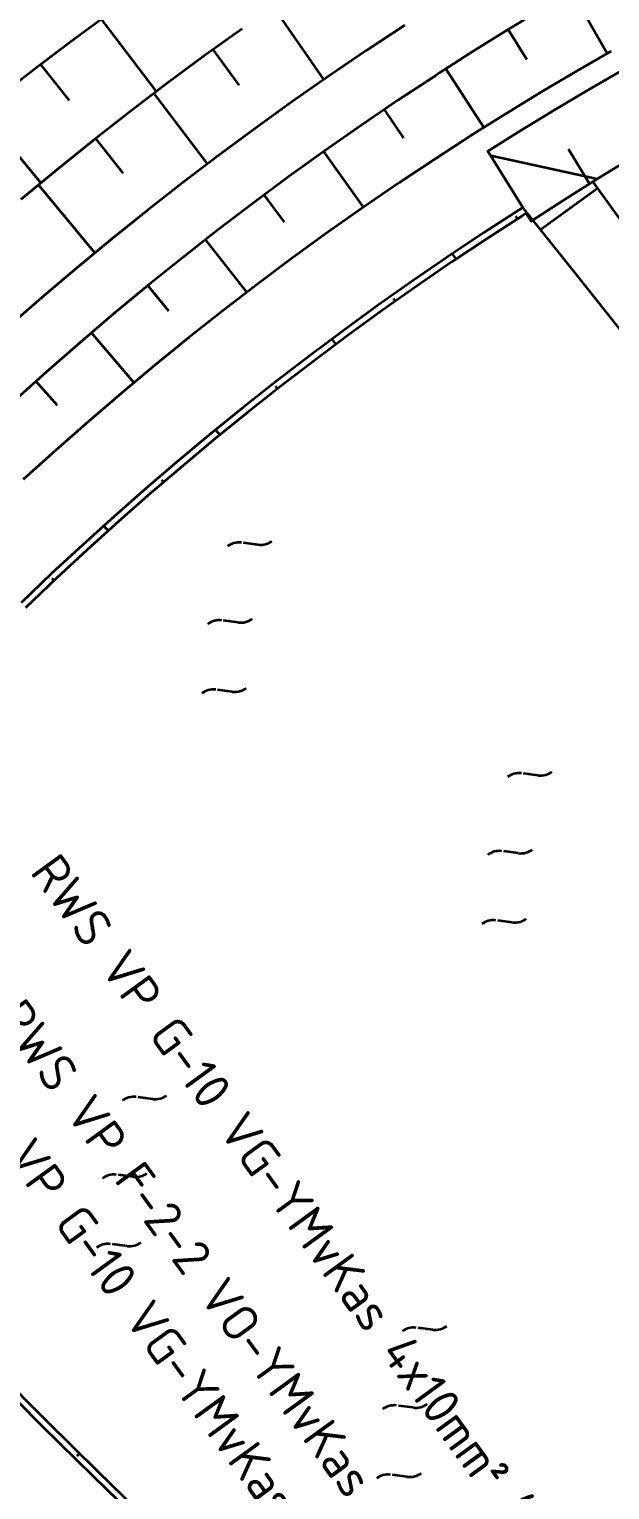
# Model space of a CAD drawing. Header units: metres. Extents: x 134219 to 139080, y 438661 to 444352.
# Drawn here: x 135345 to 135384.3, y 443355.6 to 443454.7 of the extents above; entities that cross this region are included whole.
import ezdxf
from ezdxf.enums import TextEntityAlignment as Align

# ---------------------------------------------------------------- set-up
doc = ezdxf.new("R2010")
doc.units = ezdxf.units.M
doc.linetypes.add('13strp', pattern=[4, 1, -3])
doc.layers.add('N-WE-KL-ET_LS_OV_KABEL-T25', color=7, linetype='Continuous', lineweight=25)
doc.layers.add('Utd-ondergr-nw', color=8, linetype='13strp', lineweight=35)
doc.styles.add('NLCS_25', font='NLCS-ISO.ttf', dxfattribs={"height": 2.5})

# ---------------------------------------------------------------- blocks, each defined once
blk = doc.blocks.new('Dwm A2 aanvulling$0$A$C32883349')
at = {"layer": 'Utd-ondergr-nw'}
blk.add_line((-1.818, 0.375), (-2.436, 1.315), dxfattribs=at)
for centre, start, end in [((-3.533, 0.593), 33.34449, 123.34449), ((-0.721, 1.096), 213.34449, 303.34449)]:
    blk.add_arc(centre, 1.312, start, end, dxfattribs=at)

msp = doc.modelspace()

# ---------------------------------------------------------------- linework, layer by layer
at = {"layer": 'Utd-ondergr-nw', "linetype": 'Continuous', "flags": 128}
for points in [[(135384.172, 443453.082), (135381.762, 443457.269)], [(135350.727, 443456.019), (135348.107, 443454.103), (135345.514, 443452.151), (135342.948, 443450.163), (135340.41, 443448.14), (135337.9, 443446.082), (135335.419, 443443.988), (135332.968, 443441.861), (135330.546, 443439.7), (135328.155, 443437.505), (135325.794, 443435.278), (135323.464, 443433.018), (135321.166, 443430.725), (135318.901, 443428.401), (135316.667, 443426.046), (135314.467, 443423.66), (135312.3, 443421.244), (135310.166, 443418.797), (135308.067, 443416.322), (135306.225, 443414.091), (135306.002, 443413.817), (135303.973, 443411.284), (135301.979, 443408.723), (135301.827, 443408.526)], [(135379.742, 443456.101), (135377.407, 443454.687), (135375.092, 443453.239), (135372.799, 443451.767), (135372.546, 443451.602), (135370.022, 443449.932), (135367.521, 443448.229), (135365.043, 443446.495), (135362.589, 443444.728), (135360.162, 443442.927), (135357.76, 443441.093), (135355.383, 443439.228), (135353.032, 443437.333), (135350.706, 443435.407), (135348.407, 443433.452), (135346.134, 443431.467), (135343.888, 443429.452)], [(135353.61, 443450.502), (135349.893, 443455.41)], [(135364.961, 443451.318), (135361.546, 443456.249)], [(135370.438, 443455.001), (135367.867, 443453.302), (135365.319, 443451.569), (135362.796, 443449.803), (135360.296, 443448.005), (135357.823, 443446.172), (135355.376, 443444.305), (135352.955, 443442.407), (135350.56, 443440.478), (135348.191, 443438.517), (135345.849, 443436.527), (135343.533, 443434.506)], [(135359.424, 443454.767), (135356.856, 443452.921), (135354.315, 443451.04), (135351.801, 443449.124), (135349.314, 443447.176), (135346.852, 443445.195), (135344.418, 443443.183)], [(135378.718, 443452.676), (135377.461, 443454.72)], [(135359.225, 443450.93), (135357.466, 443453.359)], [(135384.438, 443453.235), (135382.122, 443451.906), (135379.826, 443450.544), (135377.548, 443449.153), (135375.29, 443447.737), (135375.04, 443447.578), (135372.555, 443445.97), (135370.092, 443444.328), (135367.651, 443442.655), (135365.234, 443440.949), (135362.84, 443439.21), (135360.471, 443437.439), (135358.126, 443435.637), (135355.806, 443433.803), (135353.511, 443431.939), (135351.241, 443430.045), (135348.997, 443428.12), (135346.78, 443426.166), (135344.586, 443424.186)], [(135347.715, 443449.896), (135345.775, 443452.348)], [(135385.162, 443451.921), (135382.862, 443450.601), (135380.583, 443449.249), (135378.32, 443447.867), (135376.079, 443446.461), (135378.445, 443442.633), (135378.202, 443442.478), (135375.787, 443440.915), (135373.394, 443439.319), (135371.023, 443437.691), (135368.674, 443436.033), (135366.348, 443434.342), (135364.046, 443432.62), (135361.768, 443430.868), (135359.513, 443429.086), (135357.283, 443427.274), (135355.078, 443425.432), (135352.898, 443423.561), (135350.744, 443421.662), (135348.612, 443419.737), (135346.505, 443417.786), (135344.431, 443415.8)], [(135375.813, 443448.065), (135373.236, 443452.047)], [(135357.076, 443445.602), (135353.45, 443450.381)], [(135345.768, 443444.299), (135341.729, 443449.192)], [(135370.386, 443447.342), (135369.069, 443449.283)], [(135351.36, 443444.968), (135349.497, 443447.319)], [(135367.648, 443442.652), (135364.96, 443446.435)], [(135381.535, 443446.6), (135382.963, 443444.242)], [(135385.566, 443445.837), (135383.36, 443444.493), (135381.177, 443443.114), (135379.014, 443441.712), (135378.681, 443442.25), (135378.439, 443442.096), (135376.03, 443440.535), (135373.642, 443438.943), (135371.275, 443437.319), (135368.932, 443435.664), (135366.611, 443433.977), (135364.314, 443432.259), (135362.041, 443430.511), (135359.791, 443428.732), (135357.566, 443426.924), (135355.366, 443425.086), (135353.191, 443423.219), (135351.041, 443421.324), (135348.914, 443419.403), (135346.812, 443417.456), (135344.742, 443415.475)], [(135376.269, 443446.153), (135383.518, 443444.589)], [(135411.326, 443305.678), (135415.04, 443311.43), (135420.464, 443319.831), (135425.89, 443328.233), (135431.314, 443336.635), (135436.739, 443345.037), (135442.162, 443353.436), (135446.486, 443360.844), (135440.164, 443370.226), (135434.032, 443378.126), (135427.901, 443386.027), (135421.769, 443393.928), (135415.638, 443401.829), (135409.506, 443409.73), (135403.375, 443417.631), (135397.243, 443425.531), (135391.112, 443433.432), (135385.491, 443441.202), (135383.191, 443444.387)], [(135349.436, 443439.548), (135345.613, 443444.171)], [(135362.292, 443441.649), (135360.92, 443443.489)], [(135379.635, 443441.142), (135383.513, 443443.941)], [(135408.046, 443304.759), (135413.034, 443312.691), (135418.357, 443321.156), (135423.681, 443329.622), (135429.004, 443338.088), (135434.328, 443346.553), (135439.651, 443355.019), (135443.414, 443360.974), (135437.647, 443368.223), (135431.421, 443376.048), (135425.195, 443383.874), (135418.969, 443391.7), (135412.743, 443399.526), (135406.517, 443407.352), (135400.291, 443415.178), (135394.065, 443423.003), (135387.839, 443430.829), (135381.875, 443438.326), (135378.447, 443442.635)], [(135377.955, 443442.05), (135378.076, 443441.861)], [(135359.741, 443436.878), (135356.946, 443440.455)], [(135373.655, 443439.493), (135373.907, 443439.12)], [(135354.458, 443435.599), (135353.037, 443437.337)], [(135369.674, 443436.464), (135369.804, 443436.28)], [(135352.087, 443430.751), (135349.203, 443434.129)], [(135365.5, 443433.708), (135365.769, 443433.347)], [(135346.9, 443429.201), (135345.436, 443430.841)], [(135361.663, 443430.498), (135361.801, 443430.321)], [(135357.623, 443427.549), (135357.908, 443427.201)], [(135353.942, 443424.161), (135354.089, 443423.99)], [(135350.042, 443421.028), (135350.343, 443420.694)], [(135346.514, 443417.483), (135346.669, 443417.319)], [(135352.807, 443353.138), (135349.34, 443356.519), (135345.895, 443359.921), (135342.47, 443363.344), (135339.066, 443366.787), (135335.684, 443370.251), (135335.131, 443370.821), (135332.323, 443373.736), (135331.681, 443374.406), (135328.663, 443377.585), (135325.659, 443380.793), (135322.351, 443384.373), (135320.919, 443385.938)], [(135353.119, 443353.462), (135349.654, 443356.841), (135346.211, 443360.241), (135342.788, 443363.662), (135339.386, 443367.104), (135336.005, 443370.566), (135335.453, 443371.136), (135332.646, 443374.049), (135332.004, 443374.719), (135328.988, 443377.896), (135325.985, 443381.103), (135322.679, 443384.682), (135321.499, 443385.97)], [(135348.239, 443357.922), (135348.397, 443358.083)]]:
    msp.add_lwpolyline(points, dxfattribs=at)

# ---------------------------------------------------------------- block references
at = {"layer": 'Utd-ondergr-nw', "linetype": 'Continuous', "rotation": 49.35098364402291}
for p in [(135361.962, 443420.888), (135360.627, 443415.608), (135360.221, 443410.909), (135380.946, 443405.23), (135379.612, 443399.951), (135379.205, 443395.251), (135354.827, 443383.267), (135353.492, 443377.988), (135353.086, 443373.289), (135373.811, 443367.61), (135372.476, 443362.331), (135372.07, 443357.631)]:
    msp.add_blockref('Dwm A2 aanvulling$0$A$C32883349', p, dxfattribs=at)

# ---------------------------------------------------------------- texts
at = {"layer": 'N-WE-KL-ET_LS_OV_KABEL-T25', "style": 'NLCS_25'}
for s, p in [('RWS VP G-10 VG-YMvKas 4x10mm² (OV)', (135345.987, 443398.268)), ('RWS VP F-2-2 VO-YMvKas 4x6mm² (OV)', (135343.634, 443388.424)), ('RWS VP G-10 VG-YMvKas 4x10mm² (OV)', (135339.592, 443385.481))]:
    msp.add_text(s, height=2.5, rotation=306.066, dxfattribs=at).set_placement(p, align=Align.MIDDLE_LEFT)

doc.saveas('drawing.dxf')
